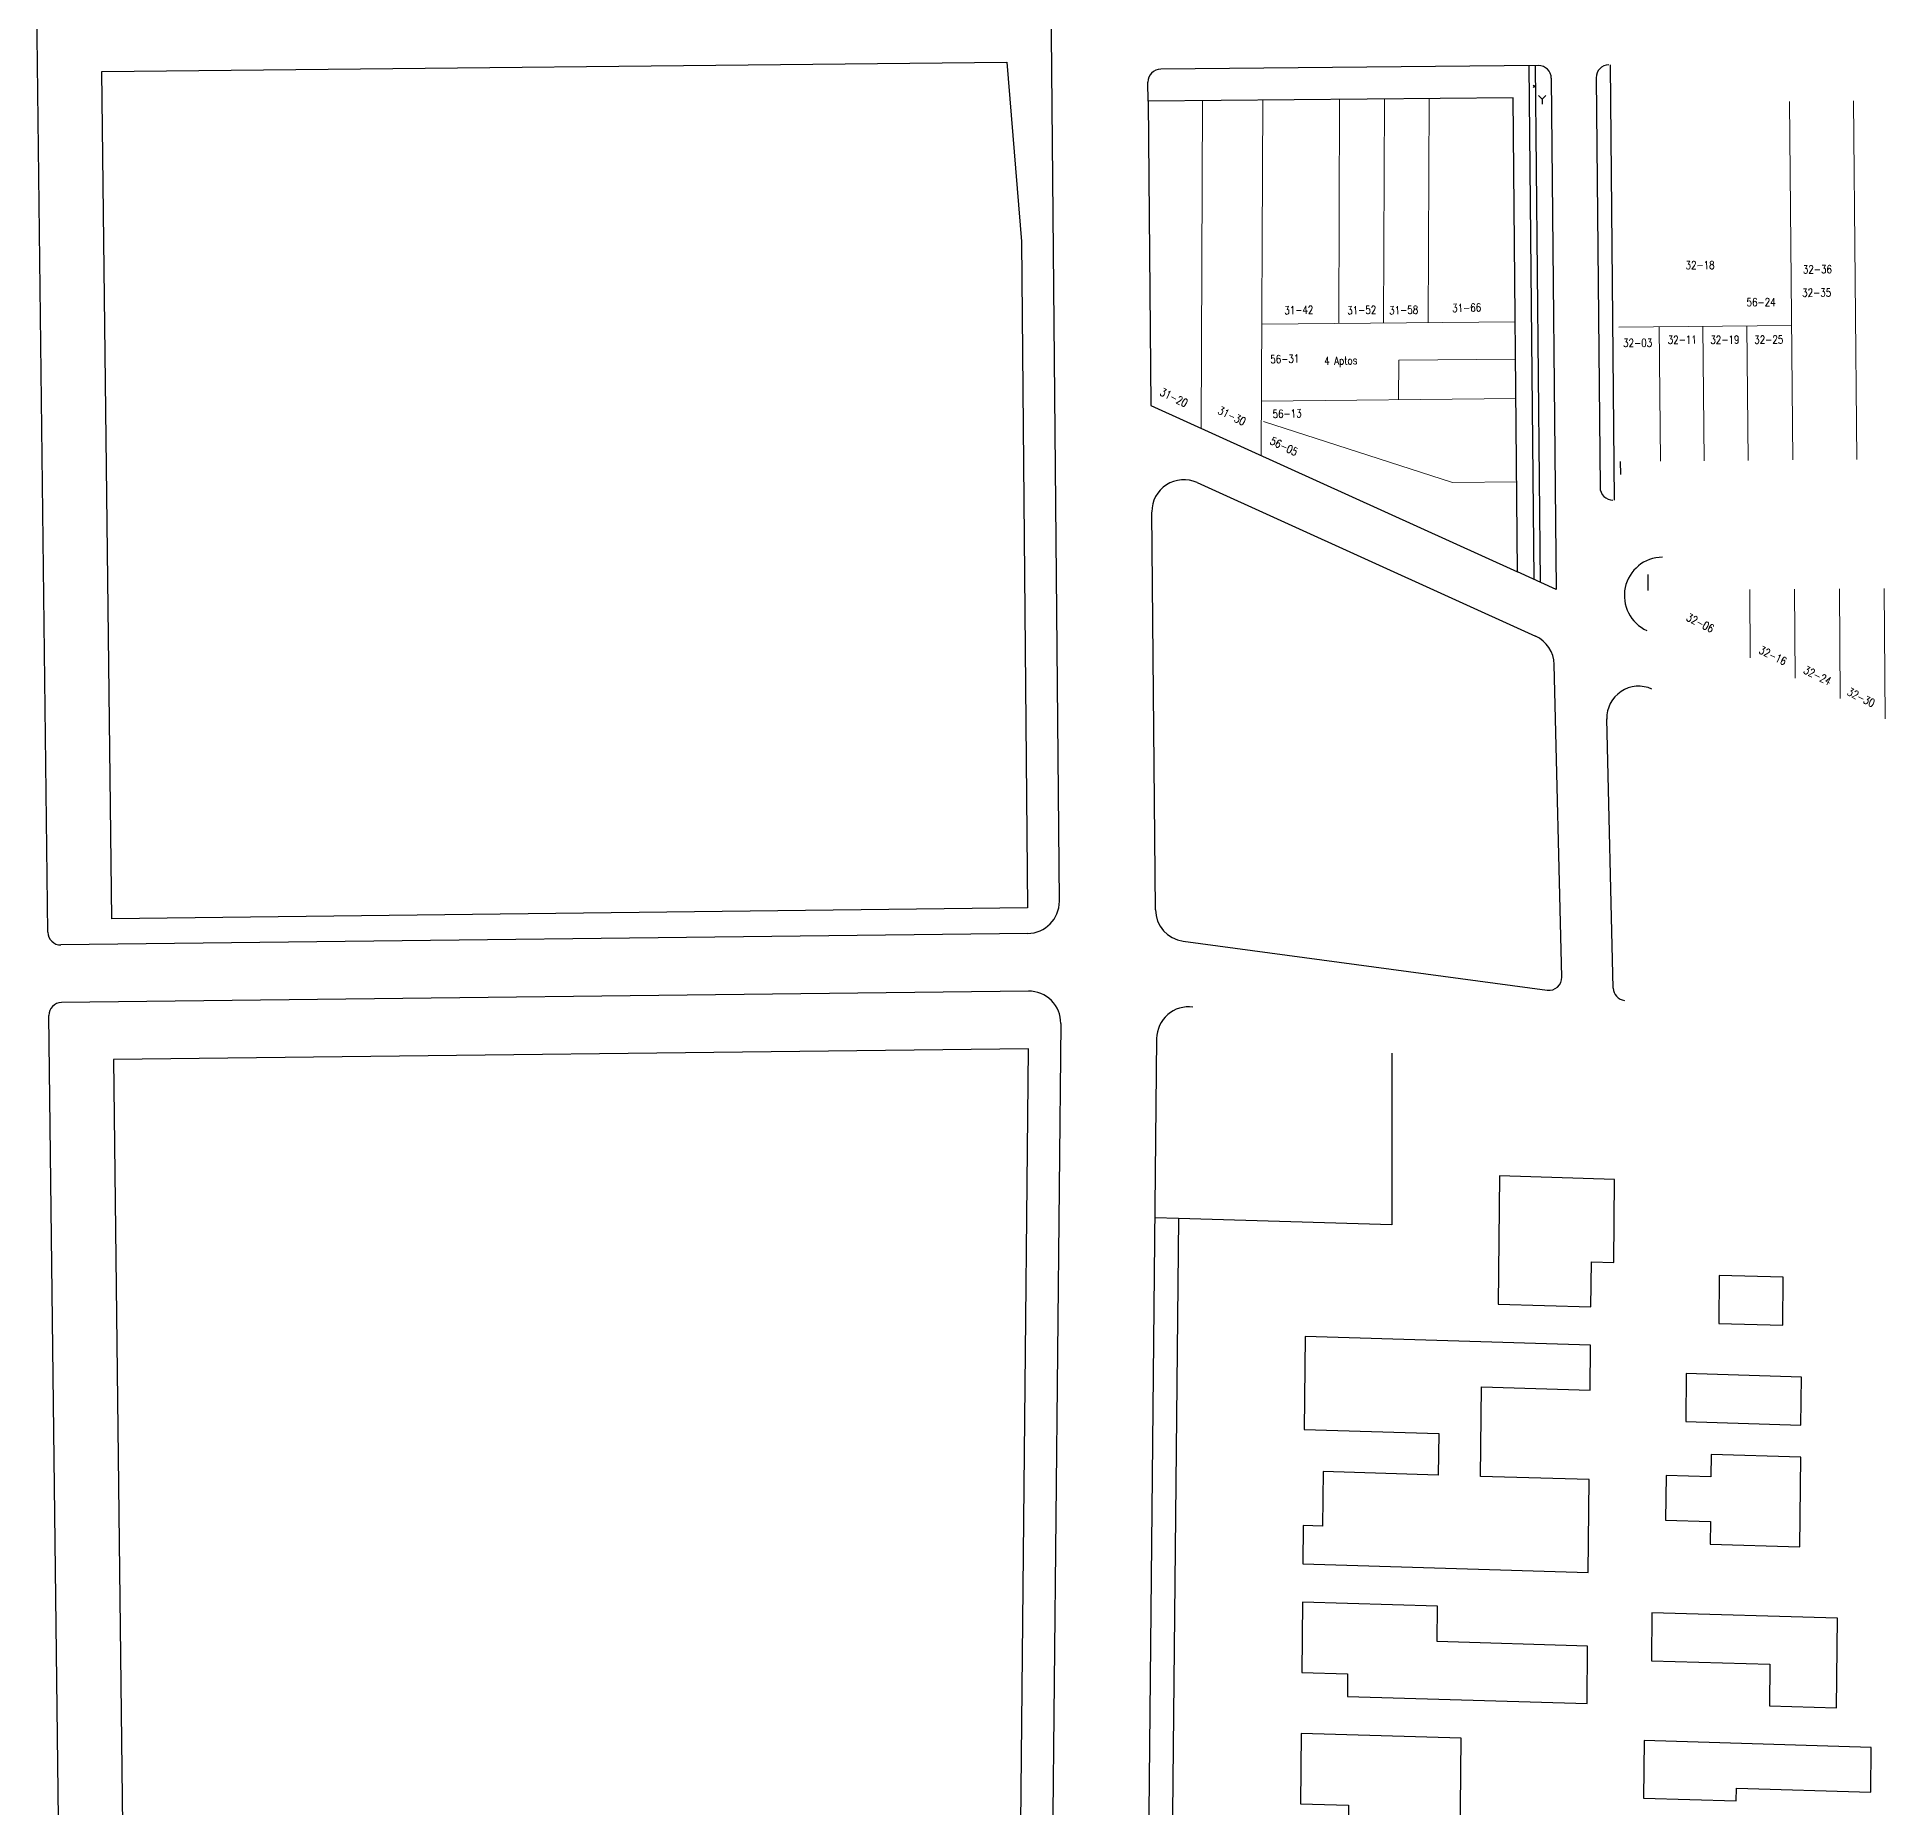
# Model space of a CAD drawing. Header units: millimetres. Extents: x 1022434 to 1024646, y 1272610 to 1274311.
# Drawn here: x 1024335.2 to 1024623.9, y 1273112.5 to 1273389.1 of the extents above; entities that cross this region are included whole.
import ezdxf

# ---------------------------------------------------------------- set-up
doc = ezdxf.new("R2010")
doc.units = ezdxf.units.MM
doc.header["$MEASUREMENT"] = 0
for name, color, linetype in [('NOMEN', 251, 'Continuous'), ('PLANIMETRIA', 8, 'Continuous'), ('Transformador', 7, 'Continuous')]:
    doc.layers.add(name, color=color, linetype=linetype)
doc.layers.add('Planimetria_Varios', color=251, linetype='Continuous', lineweight=0)
doc.styles.add('NOMEN', font='simplex.shx', dxfattribs={"width": 0.8, "height": 1.25})

# ---------------------------------------------------------------- blocks, each defined once
blk = doc.blocks.new('Transformador')
at = {"layer": 'Transformador'}
for p, q in [((0.65, -1.44), (1.22, -2.01)), ((1.22, -2.01), (1.78, -1.44)), ((1.22, -2.01), (1.22, -2.79))]:
    blk.add_line(p, q, dxfattribs=at)
for points in [[(-0.2, -0.2), (0.2, 0.2)], [(-0.2, 0.2), (0.2, -0.2)]]:
    blk.add_lwpolyline(points, dxfattribs=at)

msp = doc.modelspace()

# ---------------------------------------------------------------- linework, layer by layer
at = {"layer": 'PLANIMETRIA', "linetype": 'Continuous'}
for p, q in [((1024336.87, 1273249.19), (1024335.16, 1273393.6)), ((1024494.89, 1273254.04), (1024493.62, 1273395.2)), ((1024569.73, 1273384.62), (1024510.72, 1273384.05)), ((1024568.23, 1273384.61), (1024569, 1273304.37)), ((1024569.23, 1273384.62), (1024570, 1273303.91)), ((1024580.93, 1273384.73), (1024581.58, 1273316.73)), ((1024508.76, 1273379.04), (1024508.74, 1273382.04)), ((1024571.75, 1273382.64), (1024572.51, 1273302.77)), ((1024578.75, 1273382.71), (1024579.36, 1273318.71)), ((1024582.52, 1273322.74), (1024582.54, 1273320.74)), ((1024516.41, 1273319.46), (1024569.26, 1273295.46)), ((1024509.91, 1273252.7), (1024509.34, 1273314.86)), ((1024572.51, 1273302.77), (1024566.48, 1273305.51)), ((1024586.9, 1273302.58), (1024586.9, 1273305.08)), ((1024573.39, 1273242.18), (1024572.2, 1273291.03)), ((1024581.43, 1273240.47), (1024580.41, 1273282.52)), ((1024489.95, 1273249), (1024338.89, 1273247.21)), ((1024514.24, 1273247.79), (1024571.12, 1273240.15)), ((1024490.05, 1273240), (1024339, 1273238.21)), ((1024341.01, 1272898.5), (1024337.02, 1273236.19)), ((1024495.11, 1273234.95), (1024492.09, 1272932.63)), ((1024510.09, 1273232.59), (1024507.3, 1272954.11)), ((1024513.48, 1273204.48), (1024511.99, 1273055.24))]:
    msp.add_line(p, q, dxfattribs=at)
at = {"layer": 'PLANIMETRIA'}
for p, q in [((1024546.86, 1273230.29), (1024546.86, 1273226.26)), ((1024546.86, 1273226.26), (1024546.86, 1273203.48)), ((1024513.48, 1273204.48), (1024509.81, 1273204.59)), ((1024546.86, 1273203.48), (1024513.48, 1273204.48))]:
    msp.add_line(p, q, dxfattribs=at)
at = {"layer": 'PLANIMETRIA', "linetype": 'Continuous'}
for points in [[(1024489.9, 1273253), (1024346.84, 1273251.31), (1024345.28, 1273383.7), (1024486.71, 1273385.13), (1024488.96, 1273357.15)], [(1024566.48, 1273305.51), (1024565.77, 1273379.58), (1024508.76, 1273379.04), (1024509.19, 1273331.52)]]:
    msp.add_lwpolyline(points, close=True, dxfattribs=at)
msp.add_lwpolyline([(1024430.83, 1272960.36), (1024486.41, 1272961.48, 0.405397), (1024487.39, 1272962.47), (1024490.07, 1273231), (1024347.1, 1273229.31), (1024350.3, 1272958.73), (1024346.6, 1272958.66), (1024348, 1272902.08), (1024431.83, 1272911.12)], format="xyb", close=True, dxfattribs=at)
at = {"layer": 'PLANIMETRIA'}
for points in [[(1024581.51, 1273197.57), (1024581.64, 1273210.58), (1024563.65, 1273211.12), (1024563.45, 1273191.11), (1024577.95, 1273190.68), (1024578.02, 1273197.68)], [(1024597.92, 1273188.08), (1024607.92, 1273187.78), (1024607.99, 1273195.28), (1024598, 1273195.58)], [(1024536.1, 1273164.93), (1024536.02, 1273156.42), (1024533, 1273156.51), (1024532.94, 1273150.51), (1024577.53, 1273149.17), (1024577.68, 1273163.67), (1024560.68, 1273164.18), (1024560.82, 1273178.18), (1024577.82, 1273177.67), (1024577.89, 1273184.68), (1024533.3, 1273186.02), (1024533.15, 1273171.52), (1024554.16, 1273170.88), (1024554.1, 1273164.38)], [(1024610.76, 1273172.18), (1024610.84, 1273179.69), (1024592.84, 1273180.23), (1024592.77, 1273172.73)], [(1024596.61, 1273157.1), (1024596.58, 1273153.6), (1024610.57, 1273153.18), (1024610.71, 1273167.18), (1024596.72, 1273167.6), (1024596.68, 1273164.1), (1024589.68, 1273164.31), (1024589.61, 1273157.31)], [(1024577.33, 1273128.67), (1024577.42, 1273137.67), (1024553.92, 1273138.38), (1024553.98, 1273143.88), (1024532.88, 1273144.51), (1024532.77, 1273133.51), (1024539.93, 1273133.3), (1024539.89, 1273129.8)], [(1024605.82, 1273128.31), (1024616.32, 1273128), (1024616.46, 1273142), (1024587.47, 1273142.87), (1024587.39, 1273135.37), (1024605.89, 1273134.81)], [(1024525.42, 1273098.62), (1024525.31, 1273087.61), (1024553.88, 1273086.76), (1024553.95, 1273093.76), (1024580.94, 1273092.94), (1024581.08, 1273107.45), (1024567.09, 1273107.87), (1024567.03, 1273101.37), (1024557.45, 1273101.65), (1024557.67, 1273123.26), (1024532.68, 1273124.01), (1024532.57, 1273113.01), (1024540.06, 1273112.78), (1024540.03, 1273109.18), (1024554.02, 1273108.76), (1024553.95, 1273101.76), (1024532.46, 1273102.41), (1024532.42, 1273098.41)], [(1024621.66, 1273114.83), (1024621.73, 1273121.83), (1024586.24, 1273122.9), (1024586.15, 1273113.9), (1024600.65, 1273113.46), (1024600.67, 1273115.46)]]:
    msp.add_lwpolyline(points, close=True, dxfattribs=at)
at = {"layer": 'PLANIMETRIA', "linetype": 'Continuous'}
for centre, radius, start, end in [((1024510.74, 1273382.05), 2, 90.5488, 180.5185), ((1024569.75, 1273382.62), 2, 0.5488, 90.5488), ((1024580.75, 1273382.73), 2, 90.5488, 180.5488), ((1024514.34, 1273314.91), 5, 65.5776, 180.5185), ((1024581.36, 1273318.73), 2, 180.5488, 270.5488), ((1024589.16, 1273301.8), 6, 90.5488, 245.5776), ((1024567.2, 1273290.91), 5, 1.4004, 65.5776), ((1024585.4, 1273282.64), 5, 65.5776, 181.4004), ((1024489.89, 1273254), 5, 270.6773, 0.5185), ((1024514.91, 1273252.75), 5, 180.5185, 262.3508), ((1024338.87, 1273249.21), 2, 180.6773, 270.6773), ((1024490.11, 1273235), 5, 359.4267, 90.6773), ((1024571.39, 1273242.13), 2, 262.3508, 1.4004), ((1024583.43, 1273240.52), 2, 181.4004, 262.3508), ((1024339.02, 1273236.21), 2, 90.6773, 180.6773), ((1024515.09, 1273232.54), 5, 82.3508, 179.4267)]:
    msp.add_arc(centre, radius, start, end, dxfattribs=at)
at = {"layer": 'Planimetria_Varios', "linetype": 'Continuous'}
for p, q in [((1024517.05, 1273327.96), (1024517.26, 1273379.12)), ((1024526.44, 1273323.69), (1024526.67, 1273379.21)), ((1024538.53, 1273344.32), (1024538.68, 1273379.32)), ((1024545.53, 1273344.39), (1024545.68, 1273379.39)), ((1024552.53, 1273344.45), (1024552.68, 1273379.46)), ((1024608.97, 1273379), (1024609.51, 1273323)), ((1024618.97, 1273379.09), (1024619.51, 1273323.09)), ((1024566.11, 1273344.58), (1024526.53, 1273344.2)), ((1024582.32, 1273343.74), (1024609.31, 1273344)), ((1024588.61, 1273343.8), (1024588.81, 1273322.8)), ((1024595.45, 1273343.86), (1024595.65, 1273322.87)), ((1024602.29, 1273343.93), (1024602.49, 1273322.93)), ((1024547.89, 1273332.41), (1024547.92, 1273338.58)), ((1024566.17, 1273338.76), (1024547.92, 1273338.58)), ((1024566.23, 1273332.58), (1024526.48, 1273332.2)), ((1024556.29, 1273319.46), (1024526.77, 1273329)), ((1024566.35, 1273319.56), (1024556.29, 1273319.46)), ((1024602.76, 1273302.73), (1024602.83, 1273292.08)), ((1024609.76, 1273302.8), (1024609.85, 1273288.89)), ((1024616.76, 1273302.87), (1024616.87, 1273285.7)), ((1024623.76, 1273302.93), (1024623.89, 1273282.52))]:
    msp.add_line(p, q, dxfattribs=at)

# ---------------------------------------------------------------- block references
at = {"layer": 'Transformador'}
msp.add_blockref('Transformador', (1024569.1, 1273381.37), dxfattribs=at)

# ---------------------------------------------------------------- texts
at = {"layer": 'NOMEN', "linetype": 'Continuous', "style": 'NOMEN', "width": 0.8}
for s, rotation, p in [('32-18', 0.4241, (1024592.73, 1273352.8)), ('32-36', 0.4241, (1024611.06, 1273352.14)), ('32-35', 0.4241, (1024610.94, 1273348.5)), ('31-42', 1.4309, (1024530.05, 1273345.74)), ('31-52', 1.4309, (1024539.88, 1273345.74)), ('31-58', 1.4309, (1024546.43, 1273345.74)), ('31-66', 1.4309, (1024556.27, 1273346.1)), ('56-24', 0.4241, (1024602.26, 1273347.01)), ('32-03', 0.4241, (1024582.97, 1273340.65)), ('32-11', 0.4241, (1024589.94, 1273341.14)), ('32-19', 0.4241, (1024596.6, 1273341.14)), ('32-25', 0.4241, (1024603.46, 1273341.16)), ('56-31', 1.4309, (1024527.86, 1273338.1)), ('4 Aptos', 1.4309, (1024536.28, 1273337.83)), ('31-20', 334.1975, (1024510.47, 1273333.18)), ('31-30', 334.1975, (1024519.52, 1273330.3)), ('56-13', 1.4309, (1024528.22, 1273329.55)), ('56-05', 334.1975, (1024527.68, 1273325.54)), ('32-06', 333.4538, (1024592.7, 1273297.99)), ('32-16', 333.4538, (1024604.06, 1273292.88)), ('32-24', 333.4538, (1024611.02, 1273289.76)), ('32-30', 333.4538, (1024617.84, 1273286.35))]:
    msp.add_text(s, height=1.25, rotation=rotation, dxfattribs=at).set_placement(p)

doc.saveas('drawing.dxf')
